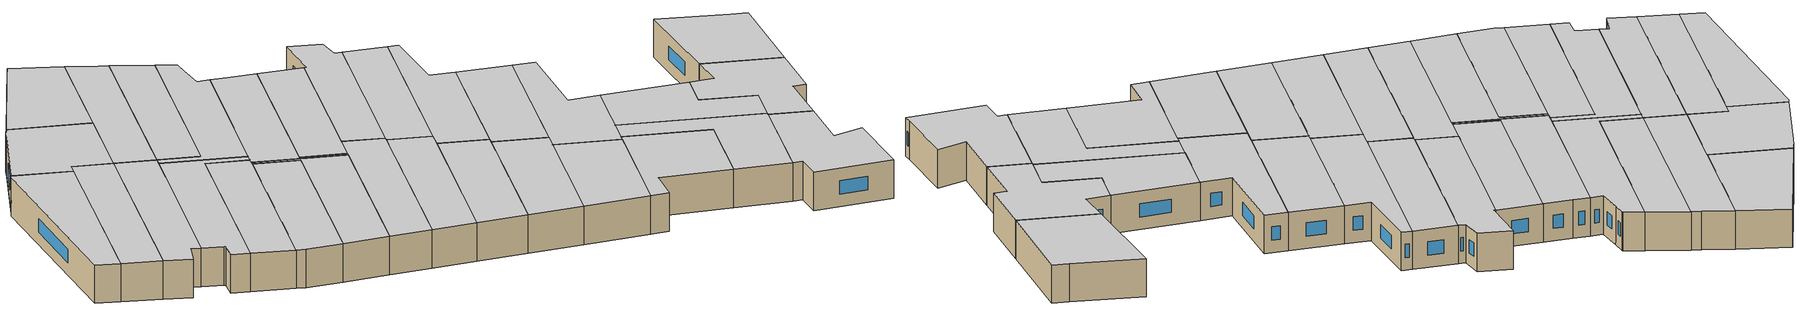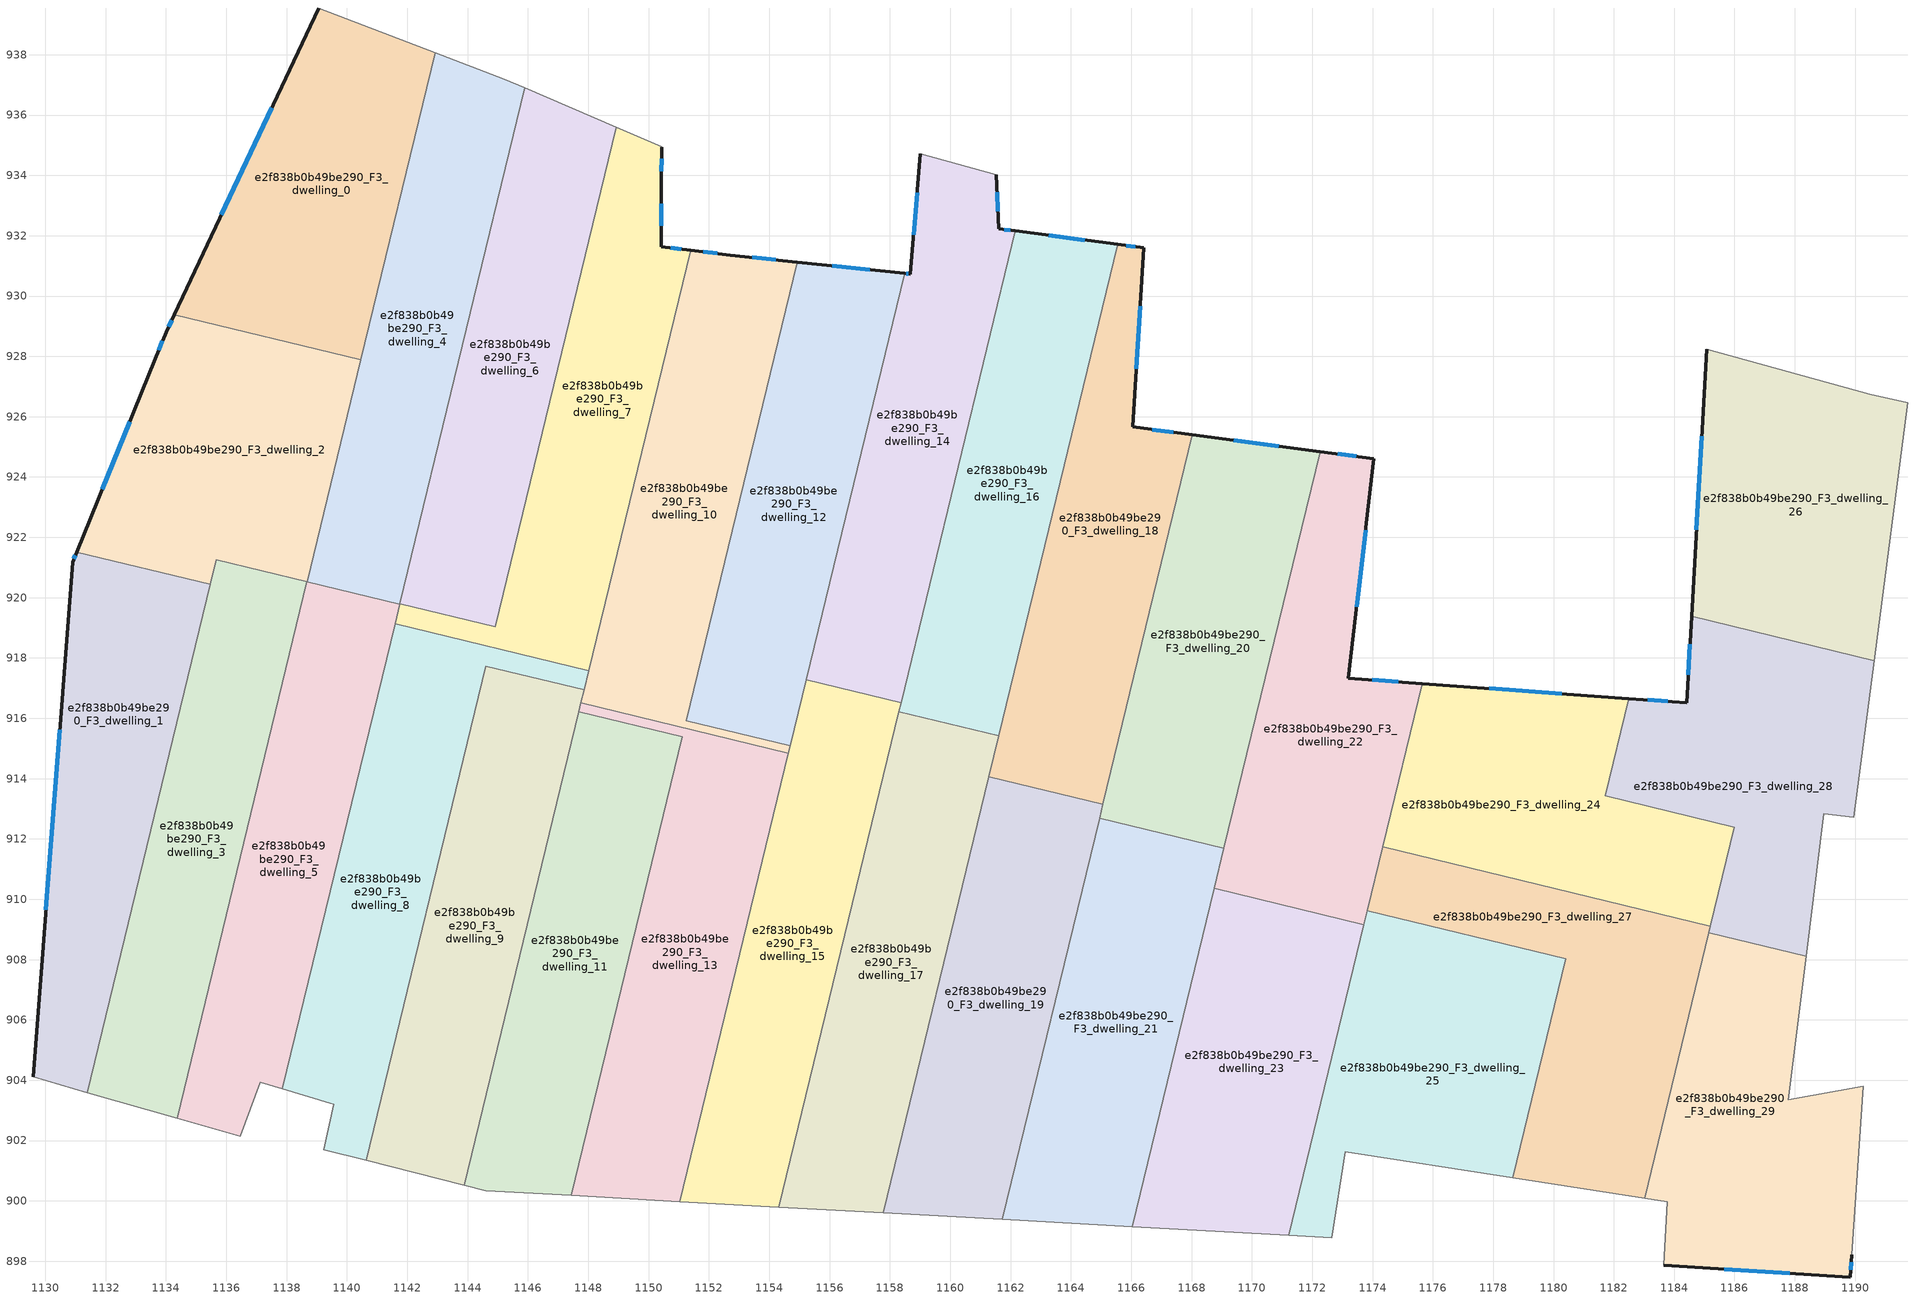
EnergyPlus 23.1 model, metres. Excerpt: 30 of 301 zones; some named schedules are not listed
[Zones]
e2f838b0b49be290_F3_dwelling_0
 floor to e2f838b0b49be290_F2_dwelling_0 (EU_floor_Construction): 1142.92,938.07 1140.46,927.88 1134.28,929.38 1139.07,939.55 z9
 wall outside (EU_wall_Construction): 1139.07,939.55 1134.28,929.38 z9:12
 wall to e2f838b0b49be290_F3_dwelling_2 (EU_wall_Construction): 1134.28,929.38 1140.46,927.88 z9:12
 wall adiabatic (EU_wall_Construction): 1142.92,938.07 1139.07,939.55 z9:12
 wall to e2f838b0b49be290_F3_dwelling_4 (EU_wall_Construction): 1140.46,927.88 1142.92,938.07 z9:12
 window (EU_Window_Construction): 1137.51,936.24 1135.84,932.69 z9.98:11.02
 ceiling to e2f838b0b49be290_F4_dwelling_0 (EU_floor_Construction): 1140.46,927.88 1142.92,938.07 1139.07,939.55 1134.28,929.38 z12
e2f838b0b49be290_F3_dwelling_1
 floor to e2f838b0b49be290_F2_dwelling_1 (EU_floor_Construction): 1135.47,920.44 1131.39,903.59 1129.59,904.11 1130.9,921.18 1131.04,921.51 z9
 wall outside (EU_wall_Construction): 1131.04,921.51 1130.9,921.18 1129.59,904.11 z9:12
 wall to e2f838b0b49be290_F3_dwelling_2 (EU_wall_Construction): 1135.47,920.44 1131.04,921.51 z9:12
 wall adiabatic (EU_wall_Construction): 1129.59,904.11 1131.39,903.59 z9:12
 wall to e2f838b0b49be290_F3_dwelling_3 (EU_wall_Construction): 1131.39,903.59 1135.47,920.44 z9:12
 window (EU_Window_Construction): 1130.48,915.63 1130.02,909.66 / 1130.99,921.4 1130.95,921.29 z9.98:11.02
 ceiling to e2f838b0b49be290_F4_dwelling_1 (EU_floor_Construction): 1131.39,903.59 1135.47,920.44 1131.04,921.51 1130.9,921.18 1129.59,904.11 z12
e2f838b0b49be290_F3_dwelling_10
 floor to e2f838b0b49be290_F2_dwelling_10 (EU_floor_Construction): 1154.93,931.12 1151.25,915.92 1154.69,915.09 1154.63,914.84 1147.75,916.51 1151.39,931.52 1152.71,931.36 z9
 wall outside (EU_wall_Construction): 1154.93,931.12 1152.71,931.36 1151.39,931.52 z9:12
 wall to e2f838b0b49be290_F3_dwelling_12 (EU_wall_Construction): 1154.69,915.09 1151.25,915.92 1154.93,931.12 z9:12
 wall to e2f838b0b49be290_F3_dwelling_13 (EU_wall_Construction): 1147.75,916.51 1154.63,914.84 z9:12
 wall to e2f838b0b49be290_F3_dwelling_7 (EU_wall_Construction): 1151.39,931.52 1148.01,917.58 z9:12
 wall to e2f838b0b49be290_F3_dwelling_15 (EU_wall_Construction): 1154.63,914.84 1154.69,915.09 z9:12
 wall to e2f838b0b49be290_F3_dwelling_8 (EU_wall_Construction): 1148.01,917.58 1147.86,916.94 z9:12
 wall to e2f838b0b49be290_F3_dwelling_9 (EU_wall_Construction): 1147.86,916.94 1147.75,916.51 z9:12
 window (EU_Window_Construction): 1154.21,931.2 1153.43,931.28 / 1152.28,931.41 1151.82,931.46 z9.98:11.02
 ceiling to e2f838b0b49be290_F4_dwelling_10 (EU_floor_Construction): 1154.63,914.84 1154.69,915.09 1151.25,915.92 1154.93,931.12 1152.71,931.36 1151.39,931.52 1147.75,916.51 z12
e2f838b0b49be290_F3_dwelling_11
 floor to e2f838b0b49be290_F2_dwelling_11 (EU_floor_Construction): 1151.12,915.39 1147.44,900.18 1144.6,900.34 1143.88,900.52 1147.69,916.22 z9
 wall adiabatic (EU_wall_Construction): 1143.88,900.52 1144.6,900.34 1147.44,900.18 z9:12
 wall to e2f838b0b49be290_F3_dwelling_13 (EU_wall_Construction): 1147.44,900.18 1151.12,915.39 1147.69,916.22 z9:12
 wall to e2f838b0b49be290_F3_dwelling_9 (EU_wall_Construction): 1147.69,916.22 1143.88,900.52 z9:12
 ceiling to e2f838b0b49be290_F4_dwelling_11 (EU_floor_Construction): 1147.44,900.18 1151.12,915.39 1147.69,916.22 1143.88,900.52 1144.6,900.34 z12
e2f838b0b49be290_F3_dwelling_12
 floor to e2f838b0b49be290_F2_dwelling_12 (EU_floor_Construction): 1158.48,930.75 1154.69,915.09 1151.25,915.92 1154.93,931.12 z9
 wall outside (EU_wall_Construction): 1158.48,930.75 1154.93,931.12 z9:12
 wall to e2f838b0b49be290_F3_dwelling_14 (EU_wall_Construction): 1155.22,917.28 1158.48,930.75 z9:12
 wall to e2f838b0b49be290_F3_dwelling_15 (EU_wall_Construction): 1154.69,915.09 1155.22,917.28 z9:12
 window (EU_Window_Construction): 1157.33,930.87 1156.09,931 z9.98:11.02
 ceiling to e2f838b0b49be290_F4_dwelling_12 (EU_floor_Construction): 1154.69,915.09 1158.48,930.75 1154.93,931.12 1151.25,915.92 z12
e2f838b0b49be290_F3_dwelling_13
 floor to e2f838b0b49be290_F2_dwelling_13 (EU_floor_Construction): 1154.63,914.84 1151.03,899.98 1147.44,900.18 1151.12,915.39 1147.69,916.22 1147.75,916.51 z9
 wall adiabatic (EU_wall_Construction): 1147.44,900.18 1151.03,899.98 z9:12
 wall to e2f838b0b49be290_F3_dwelling_15 (EU_wall_Construction): 1151.03,899.98 1154.63,914.84 z9:12
 wall to e2f838b0b49be290_F3_dwelling_9 (EU_wall_Construction): 1147.75,916.51 1147.69,916.22 z9:12
 ceiling to e2f838b0b49be290_F4_dwelling_13 (EU_floor_Construction): 1151.03,899.98 1154.63,914.84 1147.75,916.51 1147.69,916.22 1151.12,915.39 1147.44,900.18 z12
e2f838b0b49be290_F3_dwelling_14
 floor to e2f838b0b49be290_F2_dwelling_14 (EU_floor_Construction): 1161.52,934.03 1161.61,932.23 1162.16,932.16 1158.37,916.51 1155.22,917.28 1158.48,930.75 1158.67,930.73 1159.01,934.72 z9
 wall outside (EU_wall_Construction): 1162.16,932.16 1161.61,932.23 1161.52,934.03 / 1159.01,934.72 1158.67,930.73 1158.48,930.75 z9:12
 wall to e2f838b0b49be290_F3_dwelling_15 (EU_wall_Construction): 1155.22,917.28 1158.37,916.51 z9:12
 wall adiabatic (EU_wall_Construction): 1161.52,934.03 1159.01,934.72 z9:12
 wall to e2f838b0b49be290_F3_dwelling_16 (EU_wall_Construction): 1158.37,916.51 1162.16,932.16 z9:12
 window (EU_Window_Construction): 1161.58,932.81 1161.55,933.44 / 1161.98,932.18 1161.79,932.2 / 1158.61,930.73 1158.55,930.74 / 1158.9,933.42 1158.78,932.03 z9.98:11.02
 ceiling to e2f838b0b49be290_F4_dwelling_14 (EU_floor_Construction): 1158.37,916.51 1162.16,932.16 1161.61,932.23 1161.52,934.03 1159.01,934.72 1158.67,930.73 1158.48,930.75 1155.22,917.28 z12
e2f838b0b49be290_F3_dwelling_15
 floor to e2f838b0b49be290_F2_dwelling_15 (EU_floor_Construction): 1158.37,916.51 1154.32,899.8 1151.03,899.98 1155.22,917.28 z9
 wall adiabatic (EU_wall_Construction): 1151.03,899.98 1154.32,899.8 z9:12
 wall to e2f838b0b49be290_F3_dwelling_17 (EU_wall_Construction): 1154.32,899.8 1158.3,916.22 z9:12
 wall to e2f838b0b49be290_F3_dwelling_16 (EU_wall_Construction): 1158.3,916.22 1158.37,916.52 z9:12
 ceiling to e2f838b0b49be290_F4_dwelling_15 (EU_floor_Construction): 1154.32,899.8 1158.37,916.51 1155.22,917.28 1151.03,899.98 z12
e2f838b0b49be290_F3_dwelling_16
 floor to e2f838b0b49be290_F2_dwelling_16 (EU_floor_Construction): 1165.56,931.71 1161.61,915.42 1158.3,916.22 1162.16,932.16 z9
 wall outside (EU_wall_Construction): 1165.56,931.71 1162.16,932.16 z9:12
 wall to e2f838b0b49be290_F3_dwelling_17 (EU_wall_Construction): 1158.3,916.22 1161.61,915.42 z9:12
 wall to e2f838b0b49be290_F3_dwelling_18 (EU_wall_Construction): 1161.61,915.42 1165.56,931.71 z9:12
 window (EU_Window_Construction): 1164.45,931.86 1163.27,932.01 z9.98:11.02
 ceiling to e2f838b0b49be290_F4_dwelling_16 (EU_floor_Construction): 1161.61,915.42 1165.56,931.71 1162.16,932.16 1158.3,916.22 z12
e2f838b0b49be290_F3_dwelling_17
 floor to e2f838b0b49be290_F2_dwelling_17 (EU_floor_Construction): 1161.61,915.42 1157.78,899.61 1154.32,899.8 1158.3,916.22 z9
 wall adiabatic (EU_wall_Construction): 1154.32,899.8 1157.78,899.61 z9:12
 wall to e2f838b0b49be290_F3_dwelling_19 (EU_wall_Construction): 1157.78,899.61 1161.28,914.07 z9:12
 wall to e2f838b0b49be290_F3_dwelling_18 (EU_wall_Construction): 1161.28,914.07 1161.61,915.42 z9:12
 ceiling to e2f838b0b49be290_F4_dwelling_17 (EU_floor_Construction): 1157.78,899.61 1161.61,915.42 1158.3,916.22 1154.32,899.8 z12
e2f838b0b49be290_F3_dwelling_18
 floor to e2f838b0b49be290_F2_dwelling_18 (EU_floor_Construction): 1166.42,931.6 1166.05,925.66 1168.03,925.4 1165.06,913.15 1161.28,914.07 1165.56,931.71 z9
 wall outside (EU_wall_Construction): 1168.03,925.4 1166.05,925.66 1166.42,931.6 1165.56,931.71 z9:12
 wall to e2f838b0b49be290_F3_dwelling_19 (EU_wall_Construction): 1161.28,914.07 1165.06,913.15 z9:12
 wall to e2f838b0b49be290_F3_dwelling_20 (EU_wall_Construction): 1165.06,913.15 1168.03,925.4 z9:12
 window (EU_Window_Construction): 1166.14,931.63 1165.84,931.67 / 1166.17,927.59 1166.3,929.67 / 1167.39,925.48 1166.69,925.57 z9.98:11.02
 ceiling to e2f838b0b49be290_F4_dwelling_18 (EU_floor_Construction): 1165.06,913.15 1168.03,925.4 1166.05,925.66 1166.42,931.6 1165.56,931.71 1161.28,914.07 z12
e2f838b0b49be290_F3_dwelling_19
 floor to e2f838b0b49be290_F2_dwelling_19 (EU_floor_Construction): 1165.06,913.15 1161.73,899.38 1157.78,899.61 1161.28,914.07 z9
 wall adiabatic (EU_wall_Construction): 1157.78,899.61 1161.73,899.38 z9:12
 wall to e2f838b0b49be290_F3_dwelling_21 (EU_wall_Construction): 1161.73,899.38 1164.95,912.69 z9:12
 wall to e2f838b0b49be290_F3_dwelling_20 (EU_wall_Construction): 1164.95,912.69 1165.06,913.15 z9:12
 ceiling to e2f838b0b49be290_F4_dwelling_19 (EU_floor_Construction): 1161.73,899.38 1165.06,913.15 1161.28,914.07 1157.78,899.61 z12
e2f838b0b49be290_F3_dwelling_2
 floor to e2f838b0b49be290_F2_dwelling_2 (EU_floor_Construction): 1140.46,927.88 1138.68,920.53 1135.67,921.26 1135.47,920.44 1131.04,921.51 1133.64,927.92 1134,928.8 1134.28,929.38 z9
 wall outside (EU_wall_Construction): 1134.28,929.38 1134,928.8 1133.64,927.92 1131.04,921.51 z9:12
 wall to e2f838b0b49be290_F3_dwelling_3 (EU_wall_Construction): 1135.47,920.44 1135.67,921.26 1138.68,920.53 z9:12
 wall to e2f838b0b49be290_F3_dwelling_4 (EU_wall_Construction): 1138.68,920.53 1140.46,927.88 z9:12
 window (EU_Window_Construction): 1132.79,925.83 1131.88,923.59 / 1133.88,928.51 1133.76,928.2 / 1134.19,929.19 1134.09,928.99 z9.98:11.02
 ceiling to e2f838b0b49be290_F4_dwelling_2 (EU_floor_Construction): 1138.68,920.53 1140.46,927.88 1134.28,929.38 1134,928.8 1133.64,927.92 1131.04,921.51 1135.47,920.44 1135.67,921.26 z12
e2f838b0b49be290_F3_dwelling_20
 floor to e2f838b0b49be290_F2_dwelling_20 (EU_floor_Construction): 1172.26,924.84 1169.07,911.69 1164.95,912.69 1168.03,925.4 z9
 wall outside (EU_wall_Construction): 1172.26,924.84 1168.03,925.4 z9:12
 wall to e2f838b0b49be290_F3_dwelling_21 (EU_wall_Construction): 1164.95,912.69 1169.07,911.69 z9:12
 wall to e2f838b0b49be290_F3_dwelling_22 (EU_wall_Construction): 1169.07,911.69 1172.26,924.84 z9:12
 window (EU_Window_Construction): 1170.88,925.02 1169.4,925.22 z9.98:11.02
 ceiling to e2f838b0b49be290_F4_dwelling_20 (EU_floor_Construction): 1169.07,911.69 1172.26,924.84 1168.03,925.4 1164.95,912.69 z12
e2f838b0b49be290_F3_dwelling_21
 floor to e2f838b0b49be290_F2_dwelling_21 (EU_floor_Construction): 1169.07,911.69 1166.04,899.15 1161.73,899.38 1164.95,912.69 z9
 wall adiabatic (EU_wall_Construction): 1161.73,899.38 1166.04,899.15 z9:12
 wall to e2f838b0b49be290_F3_dwelling_23 (EU_wall_Construction): 1166.04,899.15 1168.75,910.36 z9:12
 wall to e2f838b0b49be290_F3_dwelling_22 (EU_wall_Construction): 1168.75,910.36 1169.08,911.69 z9:12
 ceiling to e2f838b0b49be290_F4_dwelling_21 (EU_floor_Construction): 1166.04,899.15 1169.07,911.69 1164.95,912.69 1161.73,899.38 z12
e2f838b0b49be290_F3_dwelling_22
 floor to e2f838b0b49be290_F2_dwelling_22 (EU_floor_Construction): 1174.04,924.61 1173.2,917.33 1175.65,917.15 1173.71,909.16 1168.75,910.36 1172.26,924.84 z9
 wall outside (EU_wall_Construction): 1175.65,917.15 1173.2,917.33 1174.04,924.61 1172.26,924.84 z9:12
 wall to e2f838b0b49be290_F3_dwelling_23 (EU_wall_Construction): 1168.75,910.36 1173.71,909.16 z9:12
 wall to e2f838b0b49be290_F3_dwelling_24 (EU_wall_Construction): 1174.34,911.74 1175.65,917.15 z9:12
 wall to e2f838b0b49be290_F3_dwelling_27 (EU_wall_Construction): 1173.82,909.62 1174.33,911.74 z9:12
 wall to e2f838b0b49be290_F3_dwelling_25 (EU_wall_Construction): 1173.71,909.16 1173.82,909.62 z9:12
 window (EU_Window_Construction): 1173.46,924.68 1172.84,924.76 / 1173.47,919.7 1173.77,922.24 / 1174.85,917.21 1174,917.27 z9.98:11.02
 ceiling to e2f838b0b49be290_F4_dwelling_22 (EU_floor_Construction): 1173.71,909.16 1175.65,917.15 1173.2,917.33 1174.04,924.61 1172.26,924.84 1168.75,910.36 z12
e2f838b0b49be290_F3_dwelling_23
 floor to e2f838b0b49be290_F2_dwelling_23 (EU_floor_Construction): 1173.71,909.16 1171.21,898.86 1166.04,899.15 1168.75,910.36 z9
 wall adiabatic (EU_wall_Construction): 1166.04,899.15 1171.21,898.86 z9:12
 wall to e2f838b0b49be290_F3_dwelling_25 (EU_wall_Construction): 1171.21,898.86 1173.71,909.16 z9:12
 ceiling to e2f838b0b49be290_F4_dwelling_23 (EU_floor_Construction): 1171.21,898.86 1173.71,909.16 1168.75,910.36 1166.04,899.15 z12
e2f838b0b49be290_F3_dwelling_24
 floor to e2f838b0b49be290_F2_dwelling_24 (EU_floor_Construction): 1182.5,916.66 1181.72,913.43 1186,912.39 1185.2,909.11 1174.33,911.74 1175.65,917.15 z9
 wall outside (EU_wall_Construction): 1182.5,916.66 1175.65,917.15 z9:12
 wall to e2f838b0b49be290_F3_dwelling_28 (EU_wall_Construction): 1185.2,909.11 1186,912.39 1181.72,913.43 1182.5,916.66 z9:12
 wall to e2f838b0b49be290_F3_dwelling_27 (EU_wall_Construction): 1174.33,911.74 1185.2,909.11 z9:12
 window (EU_Window_Construction): 1180.27,916.82 1177.88,916.99 z9.98:11.02
 ceiling to e2f838b0b49be290_F4_dwelling_24 (EU_floor_Construction): 1185.2,909.11 1186,912.39 1181.72,913.43 1182.5,916.66 1175.65,917.15 1174.33,911.74 z12
e2f838b0b49be290_F3_dwelling_25
 floor to e2f838b0b49be290_F2_dwelling_25 (EU_floor_Construction): 1180.41,908.02 1178.65,900.77 1173.1,901.62 1172.64,898.78 1171.21,898.86 1173.82,909.62 z9
 wall to e2f838b0b49be290_F3_dwelling_27 (EU_wall_Construction): 1178.65,900.77 1180.41,908.02 1173.82,909.62 z9:12
 wall adiabatic (EU_wall_Construction): 1171.21,898.86 1172.64,898.78 1173.1,901.62 1178.65,900.77 z9:12
 ceiling to e2f838b0b49be290_F4_dwelling_25 (EU_floor_Construction): 1178.65,900.77 1180.41,908.02 1173.82,909.62 1171.21,898.86 1172.64,898.78 1173.1,901.62 z12
e2f838b0b49be290_F3_dwelling_26
 floor to e2f838b0b49be290_F2_dwelling_26 (EU_floor_Construction): 1191.75,926.47 1190.64,917.92 1184.57,919.38 1185.08,928.23 1190.48,926.75 z9
 wall outside (EU_wall_Construction): 1185.08,928.23 1184.57,919.38 z9:12
 wall adiabatic (EU_wall_Construction): 1190.64,917.92 1191.75,926.47 1190.48,926.75 1185.08,928.23 z9:12
 wall to e2f838b0b49be290_F3_dwelling_28 (EU_wall_Construction): 1184.57,919.38 1190.64,917.92 z9:12
 window (EU_Window_Construction): 1184.92,925.35 1184.74,922.26 z9.98:11.02
 ceiling to e2f838b0b49be290_F4_dwelling_26 (EU_floor_Construction): 1190.64,917.92 1191.75,926.47 1190.48,926.75 1185.08,928.23 1184.57,919.38 z12
e2f838b0b49be290_F3_dwelling_27
 floor to e2f838b0b49be290_F2_dwelling_27 (EU_floor_Construction): 1185.2,909.11 1183.02,900.09 1178.65,900.77 1180.41,908.02 1173.82,909.62 1174.33,911.74 z9
 wall adiabatic (EU_wall_Construction): 1178.65,900.77 1183.02,900.09 z9:12
 wall to e2f838b0b49be290_F3_dwelling_29 (EU_wall_Construction): 1183.02,900.09 1185.15,908.89 z9:12
 wall to e2f838b0b49be290_F3_dwelling_28 (EU_wall_Construction): 1185.15,908.89 1185.2,909.11 z9:12
 ceiling to e2f838b0b49be290_F4_dwelling_27 (EU_floor_Construction): 1183.02,900.09 1185.2,909.11 1174.33,911.74 1173.82,909.62 1180.41,908.02 1178.65,900.77 z12
e2f838b0b49be290_F3_dwelling_28
 floor to e2f838b0b49be290_F2_dwelling_28 (EU_floor_Construction): 1190.64,917.92 1189.96,912.72 1188.95,912.83 1188.37,908.11 1185.15,908.89 1186,912.39 1181.72,913.43 1182.5,916.66 1184.41,916.52 1184.57,919.38 z9
 wall outside (EU_wall_Construction): 1184.57,919.38 1184.41,916.52 1182.5,916.66 z9:12
 wall adiabatic (EU_wall_Construction): 1188.37,908.11 1188.95,912.83 1189.96,912.72 1190.64,917.92 z9:12
 wall to e2f838b0b49be290_F3_dwelling_29 (EU_wall_Construction): 1185.15,908.89 1188.37,908.11 z9:12
 window (EU_Window_Construction): 1183.79,916.56 1183.12,916.61 / 1184.52,918.45 1184.46,917.45 z9.98:11.02
 ceiling to e2f838b0b49be290_F4_dwelling_28 (EU_floor_Construction): 1188.37,908.11 1188.95,912.83 1189.96,912.72 1190.64,917.92 1184.57,919.38 1184.41,916.52 1182.5,916.66 1181.72,913.43 1186,912.39 1185.15,908.89 z12
e2f838b0b49be290_F3_dwelling_29
 floor to e2f838b0b49be290_F2_dwelling_29 (EU_floor_Construction): 1188.37,908.11 1187.79,903.35 1190.26,903.8 1189.89,898.21 1189.84,897.48 1183.65,897.87 1183.77,899.98 1183.02,900.09 1185.15,908.89 z9
 wall outside (EU_wall_Construction): 1183.65,897.87 1189.84,897.48 1189.89,898.21 z9:12
 wall adiabatic (EU_wall_Construction): 1189.89,898.21 1190.26,903.8 1187.79,903.35 1188.37,908.11 / 1183.02,900.09 1183.77,899.98 1183.65,897.87 z9:12
 window (EU_Window_Construction): 1189.86,897.72 1189.87,897.97 / 1185.66,897.74 1187.83,897.6 z9.98:11.02
 ceiling to e2f838b0b49be290_F4_dwelling_29 (EU_floor_Construction): 1189.84,897.48 1189.89,898.21 1190.26,903.8 1187.79,903.35 1188.37,908.11 1185.15,908.89 1183.02,900.09 1183.77,899.98 1183.65,897.87 z12
e2f838b0b49be290_F3_dwelling_3
 floor to e2f838b0b49be290_F2_dwelling_3 (EU_floor_Construction): 1138.68,920.53 1134.37,902.74 1131.39,903.59 1135.67,921.26 z9
 wall adiabatic (EU_wall_Construction): 1131.39,903.59 1134.37,902.74 z9:12
 wall to e2f838b0b49be290_F3_dwelling_5 (EU_wall_Construction): 1134.37,902.74 1138.67,920.53 z9:12
 ceiling to e2f838b0b49be290_F4_dwelling_3 (EU_floor_Construction): 1134.37,902.74 1138.68,920.53 1135.67,921.26 1131.39,903.59 z12
e2f838b0b49be290_F3_dwelling_4
 floor to e2f838b0b49be290_F2_dwelling_4 (EU_floor_Construction): 1145.22,937.19 1145.9,936.9 1141.75,919.78 1138.68,920.53 1142.92,938.07 z9
 wall adiabatic (EU_wall_Construction): 1145.9,936.9 1145.22,937.19 1142.92,938.07 z9:12
 wall to e2f838b0b49be290_F3_dwelling_5 (EU_wall_Construction): 1138.68,920.53 1141.75,919.78 z9:12
 wall to e2f838b0b49be290_F3_dwelling_6 (EU_wall_Construction): 1141.75,919.8 1145.9,936.9 z9:12
 wall to e2f838b0b49be290_F3_dwelling_7 (EU_wall_Construction): 1141.75,919.78 1141.75,919.8 z9:12
 ceiling to e2f838b0b49be290_F4_dwelling_4 (EU_floor_Construction): 1141.75,919.78 1145.9,936.9 1145.22,937.19 1142.92,938.07 1138.68,920.53 z12
e2f838b0b49be290_F3_dwelling_5
 floor to e2f838b0b49be290_F2_dwelling_5 (EU_floor_Construction): 1141.75,919.78 1137.86,903.72 1137.13,903.94 1136.46,902.14 1134.37,902.74 1138.68,920.53 z9
 wall adiabatic (EU_wall_Construction): 1134.37,902.74 1136.46,902.14 1137.13,903.94 1137.86,903.72 z9:12
 wall to e2f838b0b49be290_F3_dwelling_8 (EU_wall_Construction): 1137.86,903.72 1141.59,919.14 z9:12
 wall to e2f838b0b49be290_F3_dwelling_7 (EU_wall_Construction): 1141.59,919.14 1141.75,919.78 z9:12
 ceiling to e2f838b0b49be290_F4_dwelling_5 (EU_floor_Construction): 1137.86,903.72 1141.75,919.78 1138.68,920.53 1134.37,902.74 1136.46,902.14 1137.13,903.94 z12
e2f838b0b49be290_F3_dwelling_6
 floor to e2f838b0b49be290_F2_dwelling_6 (EU_floor_Construction): 1148.93,935.59 1144.92,919.03 1141.75,919.8 1145.9,936.9 z9
 wall to e2f838b0b49be290_F3_dwelling_7 (EU_wall_Construction): 1141.75,919.8 1144.92,919.03 1148.93,935.59 z9:12
 wall adiabatic (EU_wall_Construction): 1148.93,935.59 1145.9,936.9 z9:12
 ceiling to e2f838b0b49be290_F4_dwelling_6 (EU_floor_Construction): 1144.92,919.03 1148.93,935.59 1145.9,936.9 1141.75,919.8 z12
e2f838b0b49be290_F3_dwelling_7
 floor to e2f838b0b49be290_F2_dwelling_7 (EU_floor_Construction): 1150.44,934.94 1150.41,933.76 1150.43,931.63 1151.39,931.52 1148.02,917.58 1141.59,919.14 1141.75,919.8 1144.92,919.03 1148.93,935.59 1150.43,934.94 z9
 wall outside (EU_wall_Construction): 1151.39,931.52 1150.43,931.63 1150.41,933.76 1150.44,934.94 z9:12
 wall adiabatic (EU_wall_Construction): 1150.44,934.94 1150.43,934.94 1148.93,935.59 z9:12
 wall to e2f838b0b49be290_F3_dwelling_8 (EU_wall_Construction): 1141.59,919.14 1148.02,917.58 z9:12
 window (EU_Window_Construction): 1150.42,934.14 1150.43,934.55 / 1150.42,932.32 1150.42,933.07 / 1151.08,931.55 1150.74,931.59 z9.98:11.02
 ceiling to e2f838b0b49be290_F4_dwelling_7 (EU_floor_Construction): 1148.02,917.58 1151.39,931.52 1150.43,931.63 1150.41,933.76 1150.44,934.94 1150.43,934.94 1148.93,935.59 1144.92,919.03 1141.75,919.8 1141.59,919.14 z12
e2f838b0b49be290_F3_dwelling_8
 floor to e2f838b0b49be290_F2_dwelling_8 (EU_floor_Construction): 1148.02,917.58 1147.86,916.94 1144.61,917.73 1140.64,901.34 1139.23,901.7 1139.56,903.2 1139.45,903.23 1137.86,903.72 1141.59,919.14 z9
 wall adiabatic (EU_wall_Construction): 1137.86,903.72 1139.45,903.23 1139.56,903.2 1139.23,901.7 1140.64,901.34 z9:12
 wall to e2f838b0b49be290_F3_dwelling_9 (EU_wall_Construction): 1140.64,901.34 1144.61,917.73 1147.86,916.94 z9:12
 ceiling to e2f838b0b49be290_F4_dwelling_8 (EU_floor_Construction): 1140.64,901.34 1144.61,917.73 1147.86,916.94 1148.02,917.58 1141.59,919.14 1137.86,903.72 1139.45,903.23 1139.56,903.2 1139.23,901.7 z12
e2f838b0b49be290_F3_dwelling_9
 floor to e2f838b0b49be290_F2_dwelling_9 (EU_floor_Construction): 1147.86,916.94 1143.88,900.52 1140.64,901.34 1144.61,917.73 z9
 wall adiabatic (EU_wall_Construction): 1140.64,901.34 1143.88,900.52 z9:12
 ceiling to e2f838b0b49be290_F4_dwelling_9 (EU_floor_Construction): 1143.88,900.52 1147.86,916.94 1144.61,917.73 1140.64,901.34 z12
[Building]
EU S2 Campaign: North Axis=0; Terrain=City; Solar Distribution=FullExterior
[Site:Location]
Bologna: Latitude=44.5; Longitude=11.25; Time Zone=1; Elevation=37
[SizingPeriod:WeatherFileDays]
AnnualSizingPeriod: Begin Month=1; Begin Day of Month=1; End Month=12; End Day of Month=31; Day of Week for Start Day=Monday; Use Weather File Daylight Saving Period=No; Use Weather File Rain and Snow Indicators=No
[MATERIAL]
EU_InternalMass_Material: Roughness=MediumRough; Thickness=0.1; Conductivity=1; Density=1800; Specific Heat=900; Thermal Absorptance=0.9; Solar Absorptance=0.7; Visible Absorptance=0.7
[MATERIAL:NOMASS] Roughness=MediumRough; Thermal Absorptance=0.9; Solar Absorptance=0.7; Visible Absorptance=0.7
Name | Thermal Resistance
EU_wall_NoMass | 0.905828
EU_floor_NoMass | 0.67114
[WINDOWMATERIAL:SIMPLEGLAZINGSYSTEM]
EU_Window_SimpleGlazing: UFactor=4.52486; Solar Heat Gain Coefficient=0.85; Visible Transmittance=0.85
[CONSTRUCTION]
EU_wall_Construction: EU_wall_NoMass
EU_floor_Construction: EU_floor_NoMass
EU_Window_Construction: EU_Window_SimpleGlazing
EU_InternalMass_Construction: EU_InternalMass_Material
[ZONE] Type=1; Multiplier=1; Ceiling Height=autocalculate; Floor Area=autocalculate; Part of Total Floor Area=Yes
Name | Volume
e2f838b0b49be290_F3_dwelling_0; e2f838b0b49be290_F3_dwelling_2 | 169.373
e2f838b0b49be290_F3_dwelling_1 | 169.365
e2f838b0b49be290_F3_dwelling_10 | 168.926
e2f838b0b49be290_F3_dwelling_11 | 169.351
e2f838b0b49be290_F3_dwelling_12 | 168.511
e2f838b0b49be290_F3_dwelling_13 | 168.913
e2f838b0b49be290_F3_dwelling_14 | 170.202
e2f838b0b49be290_F3_dwelling_15 | 170.205
e2f838b0b49be290_F3_dwelling_16 | 169.418
e2f838b0b49be290_F3_dwelling_17 | 169.406
e2f838b0b49be290_F3_dwelling_18 | 169.361
e2f838b0b49be290_F3_dwelling_19 | 169.372
e2f838b0b49be290_F3_dwelling_20; e2f838b0b49be290_F3_dwelling_3 | 169.356
e2f838b0b49be290_F3_dwelling_21 | 169.353
e2f838b0b49be290_F3_dwelling_22 | 169.386
e2f838b0b49be290_F3_dwelling_23 | 169.389
e2f838b0b49be290_F3_dwelling_24 | 169.354
e2f838b0b49be290_F3_dwelling_25 | 169.174
e2f838b0b49be290_F3_dwelling_26 | 169.477
e2f838b0b49be290_F3_dwelling_27 | 169.378
e2f838b0b49be290_F3_dwelling_28 | 169.463
e2f838b0b49be290_F3_dwelling_29 | 169.367
e2f838b0b49be290_F3_dwelling_4 | 169.371
e2f838b0b49be290_F3_dwelling_5 | 169.342
e2f838b0b49be290_F3_dwelling_6 | 169.381
e2f838b0b49be290_F3_dwelling_7 | 169.375
e2f838b0b49be290_F3_dwelling_8 | 169.402
e2f838b0b49be290_F3_dwelling_9 | 169.412
[INTERNALMASS] Construction=EU_InternalMass_Construction
Name | Zone or ZoneList | Surface Area
e2f838b0b49be290_F3_dwelling_0_EU_InternalMass | e2f838b0b49be290_F3_dwelling_0 | 56.4556
e2f838b0b49be290_F3_dwelling_1_EU_InternalMass | e2f838b0b49be290_F3_dwelling_1 | 56.4551
e2f838b0b49be290_F3_dwelling_2_EU_InternalMass | e2f838b0b49be290_F3_dwelling_2 | 56.4577
e2f838b0b49be290_F3_dwelling_3_EU_InternalMass | e2f838b0b49be290_F3_dwelling_3 | 56.4525
e2f838b0b49be290_F3_dwelling_4_EU_InternalMass | e2f838b0b49be290_F3_dwelling_4 | 56.4571
e2f838b0b49be290_F3_dwelling_5_EU_InternalMass | e2f838b0b49be290_F3_dwelling_5 | 56.448
e2f838b0b49be290_F3_dwelling_6_EU_InternalMass | e2f838b0b49be290_F3_dwelling_6 | 56.4598
e2f838b0b49be290_F3_dwelling_7_EU_InternalMass | e2f838b0b49be290_F3_dwelling_7 | 56.4582
e2f838b0b49be290_F3_dwelling_8_EU_InternalMass | e2f838b0b49be290_F3_dwelling_8 | 56.4675
e2f838b0b49be290_F3_dwelling_9_EU_InternalMass | e2f838b0b49be290_F3_dwelling_9 | 56.4724
e2f838b0b49be290_F3_dwelling_10_EU_InternalMass | e2f838b0b49be290_F3_dwelling_10 | 56.3092
e2f838b0b49be290_F3_dwelling_11_EU_InternalMass | e2f838b0b49be290_F3_dwelling_11 | 56.4505
e2f838b0b49be290_F3_dwelling_12_EU_InternalMass | e2f838b0b49be290_F3_dwelling_12 | 56.1702
e2f838b0b49be290_F3_dwelling_13_EU_InternalMass | e2f838b0b49be290_F3_dwelling_13 | 56.304
e2f838b0b49be290_F3_dwelling_14_EU_InternalMass | e2f838b0b49be290_F3_dwelling_14 | 56.7323
e2f838b0b49be290_F3_dwelling_15_EU_InternalMass | e2f838b0b49be290_F3_dwelling_15 | 56.7351
e2f838b0b49be290_F3_dwelling_16_EU_InternalMass | e2f838b0b49be290_F3_dwelling_16 | 56.473
e2f838b0b49be290_F3_dwelling_17_EU_InternalMass | e2f838b0b49be290_F3_dwelling_17 | 56.4689
e2f838b0b49be290_F3_dwelling_18_EU_InternalMass | e2f838b0b49be290_F3_dwelling_18 | 56.4544
e2f838b0b49be290_F3_dwelling_19_EU_InternalMass | e2f838b0b49be290_F3_dwelling_19 | 56.4571
e2f838b0b49be290_F3_dwelling_20_EU_InternalMass | e2f838b0b49be290_F3_dwelling_20 | 56.4512
e2f838b0b49be290_F3_dwelling_21_EU_InternalMass | e2f838b0b49be290_F3_dwelling_21 | 56.4509
e2f838b0b49be290_F3_dwelling_22_EU_InternalMass | e2f838b0b49be290_F3_dwelling_22 | 56.4617
e2f838b0b49be290_F3_dwelling_23_EU_InternalMass | e2f838b0b49be290_F3_dwelling_23 | 56.464
e2f838b0b49be290_F3_dwelling_24_EU_InternalMass | e2f838b0b49be290_F3_dwelling_24 | 56.4503
e2f838b0b49be290_F3_dwelling_25_EU_InternalMass | e2f838b0b49be290_F3_dwelling_25 | 56.3913
e2f838b0b49be290_F3_dwelling_26_EU_InternalMass | e2f838b0b49be290_F3_dwelling_26 | 56.4942
e2f838b0b49be290_F3_dwelling_27_EU_InternalMass | e2f838b0b49be290_F3_dwelling_27 | 56.4581
e2f838b0b49be290_F3_dwelling_28_EU_InternalMass | e2f838b0b49be290_F3_dwelling_28 | 56.4877
e2f838b0b49be290_F3_dwelling_29_EU_InternalMass | e2f838b0b49be290_F3_dwelling_29 | 56.4551
[OTHEREQUIPMENT] Fuel Type=Electricity; Design Level Calculation Method=Watts/Area; Power per Zone Floor Area=1; Fraction Latent=0; Fraction Radiant=0; Fraction Lost=0; Carbon Dioxide Generation Rate=0; EndUse Subcategory=EU_Step8_InternalGains
Name | Zone or ZoneList or Space or SpaceList | Schedule
EU_Step8_InternalGain_e2f838b0b49be290_F3_dwelling_0_f000 | e2f838b0b49be290_F3_dwelling_0 | EU_Step8_GainSchedule_e2f838b0b49be290_F3_dwelling_0_f000
EU_Step8_InternalGain_e2f838b0b49be290_F3_dwelling_1_f000 | e2f838b0b49be290_F3_dwelling_1 | EU_Step8_GainSchedule_e2f838b0b49be290_F3_dwelling_1_f000
EU_Step8_InternalGain_e2f838b0b49be290_F3_dwelling_2_f000 | e2f838b0b49be290_F3_dwelling_2 | EU_Step8_GainSchedule_e2f838b0b49be290_F3_dwelling_2_f000
EU_Step8_InternalGain_e2f838b0b49be290_F3_dwelling_3_f000 | e2f838b0b49be290_F3_dwelling_3 | EU_Step8_GainSchedule_e2f838b0b49be290_F3_dwelling_3_f000
EU_Step8_InternalGain_e2f838b0b49be290_F3_dwelling_4_f000 | e2f838b0b49be290_F3_dwelling_4 | EU_Step8_GainSchedule_e2f838b0b49be290_F3_dwelling_4_f000
EU_Step8_InternalGain_e2f838b0b49be290_F3_dwelling_5_f000 | e2f838b0b49be290_F3_dwelling_5 | EU_Step8_GainSchedule_e2f838b0b49be290_F3_dwelling_5_f000
EU_Step8_InternalGain_e2f838b0b49be290_F3_dwelling_6_f000 | e2f838b0b49be290_F3_dwelling_6 | EU_Step8_GainSchedule_e2f838b0b49be290_F3_dwelling_6_f000
EU_Step8_InternalGain_e2f838b0b49be290_F3_dwelling_7_f000 | e2f838b0b49be290_F3_dwelling_7 | EU_Step8_GainSchedule_e2f838b0b49be290_F3_dwelling_7_f000
EU_Step8_InternalGain_e2f838b0b49be290_F3_dwelling_8_f000 | e2f838b0b49be290_F3_dwelling_8 | EU_Step8_GainSchedule_e2f838b0b49be290_F3_dwelling_8_f000
EU_Step8_InternalGain_e2f838b0b49be290_F3_dwelling_9_f000 | e2f838b0b49be290_F3_dwelling_9 | EU_Step8_GainSchedule_e2f838b0b49be290_F3_dwelling_9_f000
EU_Step8_InternalGain_e2f838b0b49be290_F3_dwelling_10_f000 | e2f838b0b49be290_F3_dwelling_10 | EU_Step8_GainSchedule_e2f838b0b49be290_F3_dwelling_10_f000
EU_Step8_InternalGain_e2f838b0b49be290_F3_dwelling_11_f000 | e2f838b0b49be290_F3_dwelling_11 | EU_Step8_GainSchedule_e2f838b0b49be290_F3_dwelling_11_f000
EU_Step8_InternalGain_e2f838b0b49be290_F3_dwelling_12_f000 | e2f838b0b49be290_F3_dwelling_12 | EU_Step8_GainSchedule_e2f838b0b49be290_F3_dwelling_12_f000
EU_Step8_InternalGain_e2f838b0b49be290_F3_dwelling_13_f000 | e2f838b0b49be290_F3_dwelling_13 | EU_Step8_GainSchedule_e2f838b0b49be290_F3_dwelling_13_f000
EU_Step8_InternalGain_e2f838b0b49be290_F3_dwelling_14_f000 | e2f838b0b49be290_F3_dwelling_14 | EU_Step8_GainSchedule_e2f838b0b49be290_F3_dwelling_14_f000
EU_Step8_InternalGain_e2f838b0b49be290_F3_dwelling_15_f000 | e2f838b0b49be290_F3_dwelling_15 | EU_Step8_GainSchedule_e2f838b0b49be290_F3_dwelling_15_f000
EU_Step8_InternalGain_e2f838b0b49be290_F3_dwelling_16_f000 | e2f838b0b49be290_F3_dwelling_16 | EU_Step8_GainSchedule_e2f838b0b49be290_F3_dwelling_16_f000
EU_Step8_InternalGain_e2f838b0b49be290_F3_dwelling_17_f000 | e2f838b0b49be290_F3_dwelling_17 | EU_Step8_GainSchedule_e2f838b0b49be290_F3_dwelling_17_f000
EU_Step8_InternalGain_e2f838b0b49be290_F3_dwelling_18_f000 | e2f838b0b49be290_F3_dwelling_18 | EU_Step8_GainSchedule_e2f838b0b49be290_F3_dwelling_18_f000
EU_Step8_InternalGain_e2f838b0b49be290_F3_dwelling_19_f000 | e2f838b0b49be290_F3_dwelling_19 | EU_Step8_GainSchedule_e2f838b0b49be290_F3_dwelling_19_f000
EU_Step8_InternalGain_e2f838b0b49be290_F3_dwelling_20_f000 | e2f838b0b49be290_F3_dwelling_20 | EU_Step8_GainSchedule_e2f838b0b49be290_F3_dwelling_20_f000
EU_Step8_InternalGain_e2f838b0b49be290_F3_dwelling_21_f000 | e2f838b0b49be290_F3_dwelling_21 | EU_Step8_GainSchedule_e2f838b0b49be290_F3_dwelling_21_f000
EU_Step8_InternalGain_e2f838b0b49be290_F3_dwelling_22_f000 | e2f838b0b49be290_F3_dwelling_22 | EU_Step8_GainSchedule_e2f838b0b49be290_F3_dwelling_22_f000
EU_Step8_InternalGain_e2f838b0b49be290_F3_dwelling_23_f000 | e2f838b0b49be290_F3_dwelling_23 | EU_Step8_GainSchedule_e2f838b0b49be290_F3_dwelling_23_f000
EU_Step8_InternalGain_e2f838b0b49be290_F3_dwelling_24_f000 | e2f838b0b49be290_F3_dwelling_24 | EU_Step8_GainSchedule_e2f838b0b49be290_F3_dwelling_24_f000
EU_Step8_InternalGain_e2f838b0b49be290_F3_dwelling_25_f000 | e2f838b0b49be290_F3_dwelling_25 | EU_Step8_GainSchedule_e2f838b0b49be290_F3_dwelling_25_f000
EU_Step8_InternalGain_e2f838b0b49be290_F3_dwelling_26_f000 | e2f838b0b49be290_F3_dwelling_26 | EU_Step8_GainSchedule_e2f838b0b49be290_F3_dwelling_26_f000
EU_Step8_InternalGain_e2f838b0b49be290_F3_dwelling_27_f000 | e2f838b0b49be290_F3_dwelling_27 | EU_Step8_GainSchedule_e2f838b0b49be290_F3_dwelling_27_f000
EU_Step8_InternalGain_e2f838b0b49be290_F3_dwelling_28_f000 | e2f838b0b49be290_F3_dwelling_28 | EU_Step8_GainSchedule_e2f838b0b49be290_F3_dwelling_28_f000
EU_Step8_InternalGain_e2f838b0b49be290_F3_dwelling_29_f000 | e2f838b0b49be290_F3_dwelling_29 | EU_Step8_GainSchedule_e2f838b0b49be290_F3_dwelling_29_f000
[ZONEVENTILATION:DESIGNFLOWRATE] Schedule=EU_AlwaysOn; Design Flow Rate Calculation Method=AirChanges/Hour; Air Changes per Hour=0.73129; Ventilation Type=Natural; Fan Pressure Rise=0; Fan Total Efficiency=1; Constant Term Coefficient=1; Temperature Term Coefficient=0; Velocity Term Coefficient=0; Velocity Squared Term Coefficient=0; Minimum Indoor Temperature=-100; Maximum Indoor Temperature=100; Delta Temperature=-100; Minimum Outdoor Temperature=-100; Maximum Outdoor Temperature=100; Maximum Wind Speed=40
Name | Zone or ZoneList or Space or SpaceList
EU_ConstantAir_e2f838b0b49be290_F3_dwelling_0 | e2f838b0b49be290_F3_dwelling_0
EU_ConstantAir_e2f838b0b49be290_F3_dwelling_1 | e2f838b0b49be290_F3_dwelling_1
EU_ConstantAir_e2f838b0b49be290_F3_dwelling_2 | e2f838b0b49be290_F3_dwelling_2
EU_ConstantAir_e2f838b0b49be290_F3_dwelling_3 | e2f838b0b49be290_F3_dwelling_3
EU_ConstantAir_e2f838b0b49be290_F3_dwelling_4 | e2f838b0b49be290_F3_dwelling_4
EU_ConstantAir_e2f838b0b49be290_F3_dwelling_5 | e2f838b0b49be290_F3_dwelling_5
EU_ConstantAir_e2f838b0b49be290_F3_dwelling_6 | e2f838b0b49be290_F3_dwelling_6
EU_ConstantAir_e2f838b0b49be290_F3_dwelling_7 | e2f838b0b49be290_F3_dwelling_7
EU_ConstantAir_e2f838b0b49be290_F3_dwelling_8 | e2f838b0b49be290_F3_dwelling_8
EU_ConstantAir_e2f838b0b49be290_F3_dwelling_9 | e2f838b0b49be290_F3_dwelling_9
EU_ConstantAir_e2f838b0b49be290_F3_dwelling_10 | e2f838b0b49be290_F3_dwelling_10
EU_ConstantAir_e2f838b0b49be290_F3_dwelling_11 | e2f838b0b49be290_F3_dwelling_11
EU_ConstantAir_e2f838b0b49be290_F3_dwelling_12 | e2f838b0b49be290_F3_dwelling_12
EU_ConstantAir_e2f838b0b49be290_F3_dwelling_13 | e2f838b0b49be290_F3_dwelling_13
EU_ConstantAir_e2f838b0b49be290_F3_dwelling_14 | e2f838b0b49be290_F3_dwelling_14
EU_ConstantAir_e2f838b0b49be290_F3_dwelling_15 | e2f838b0b49be290_F3_dwelling_15
EU_ConstantAir_e2f838b0b49be290_F3_dwelling_16 | e2f838b0b49be290_F3_dwelling_16
EU_ConstantAir_e2f838b0b49be290_F3_dwelling_17 | e2f838b0b49be290_F3_dwelling_17
EU_ConstantAir_e2f838b0b49be290_F3_dwelling_18 | e2f838b0b49be290_F3_dwelling_18
EU_ConstantAir_e2f838b0b49be290_F3_dwelling_19 | e2f838b0b49be290_F3_dwelling_19
EU_ConstantAir_e2f838b0b49be290_F3_dwelling_20 | e2f838b0b49be290_F3_dwelling_20
EU_ConstantAir_e2f838b0b49be290_F3_dwelling_21 | e2f838b0b49be290_F3_dwelling_21
EU_ConstantAir_e2f838b0b49be290_F3_dwelling_22 | e2f838b0b49be290_F3_dwelling_22
EU_ConstantAir_e2f838b0b49be290_F3_dwelling_23 | e2f838b0b49be290_F3_dwelling_23
EU_ConstantAir_e2f838b0b49be290_F3_dwelling_24 | e2f838b0b49be290_F3_dwelling_24
EU_ConstantAir_e2f838b0b49be290_F3_dwelling_25 | e2f838b0b49be290_F3_dwelling_25
EU_ConstantAir_e2f838b0b49be290_F3_dwelling_26 | e2f838b0b49be290_F3_dwelling_26
EU_ConstantAir_e2f838b0b49be290_F3_dwelling_27 | e2f838b0b49be290_F3_dwelling_27
EU_ConstantAir_e2f838b0b49be290_F3_dwelling_28 | e2f838b0b49be290_F3_dwelling_28
EU_ConstantAir_e2f838b0b49be290_F3_dwelling_29 | e2f838b0b49be290_F3_dwelling_29
[HVACTEMPLATE:ZONE:IDEALLOADSAIRSYSTEM] System Availability Schedule=EU_AlwaysOn; Maximum Heating Supply Air Temperature=50; Minimum Cooling Supply Air Temperature=13; Maximum Heating Supply Air Humidity Ratio=0.0156; Minimum Cooling Supply Air Humidity Ratio=0.0077; Heating Limit=NoLimit; Cooling Limit=NoLimit; Heating Availability Schedule=EU_AlwaysOn; Cooling Availability Schedule=EU_CoolingOff; Dehumidification Control Type=ConstantSensibleHeatRatio; Cooling Sensible Heat Ratio=0.7; Dehumidification Setpoint=60; Humidification Control Type=None; Humidification Setpoint=30; Outdoor Air Method=None; Outdoor Air Flow Rate per Person=0.00944; Outdoor Air Flow Rate per Zone Floor Area=0; Outdoor Air Flow Rate per Zone=0; Demand Controlled Ventilation Type=None; Outdoor Air Economizer Type=NoEconomizer; Heat Recovery Type=None; Sensible Heat Recovery Effectiveness=0.7; Latent Heat Recovery Effectiveness=0.65
Name | Template Thermostat
e2f838b0b49be290_F3_dwelling_0 | EU_HeatOnly_e2f838b0b49be290_F3_dwelling_0
e2f838b0b49be290_F3_dwelling_1 | EU_HeatOnly_e2f838b0b49be290_F3_dwelling_1
e2f838b0b49be290_F3_dwelling_2 | EU_HeatOnly_e2f838b0b49be290_F3_dwelling_2
e2f838b0b49be290_F3_dwelling_3 | EU_HeatOnly_e2f838b0b49be290_F3_dwelling_3
e2f838b0b49be290_F3_dwelling_4 | EU_HeatOnly_e2f838b0b49be290_F3_dwelling_4
e2f838b0b49be290_F3_dwelling_5 | EU_HeatOnly_e2f838b0b49be290_F3_dwelling_5
e2f838b0b49be290_F3_dwelling_6 | EU_HeatOnly_e2f838b0b49be290_F3_dwelling_6
e2f838b0b49be290_F3_dwelling_7 | EU_HeatOnly_e2f838b0b49be290_F3_dwelling_7
e2f838b0b49be290_F3_dwelling_8 | EU_HeatOnly_e2f838b0b49be290_F3_dwelling_8
e2f838b0b49be290_F3_dwelling_9 | EU_HeatOnly_e2f838b0b49be290_F3_dwelling_9
e2f838b0b49be290_F3_dwelling_10 | EU_HeatOnly_e2f838b0b49be290_F3_dwelling_10
e2f838b0b49be290_F3_dwelling_11 | EU_HeatOnly_e2f838b0b49be290_F3_dwelling_11
e2f838b0b49be290_F3_dwelling_12 | EU_HeatOnly_e2f838b0b49be290_F3_dwelling_12
e2f838b0b49be290_F3_dwelling_13 | EU_HeatOnly_e2f838b0b49be290_F3_dwelling_13
e2f838b0b49be290_F3_dwelling_14 | EU_HeatOnly_e2f838b0b49be290_F3_dwelling_14
e2f838b0b49be290_F3_dwelling_15 | EU_HeatOnly_e2f838b0b49be290_F3_dwelling_15
e2f838b0b49be290_F3_dwelling_16 | EU_HeatOnly_e2f838b0b49be290_F3_dwelling_16
e2f838b0b49be290_F3_dwelling_17 | EU_HeatOnly_e2f838b0b49be290_F3_dwelling_17
e2f838b0b49be290_F3_dwelling_18 | EU_HeatOnly_e2f838b0b49be290_F3_dwelling_18
e2f838b0b49be290_F3_dwelling_19 | EU_HeatOnly_e2f838b0b49be290_F3_dwelling_19
e2f838b0b49be290_F3_dwelling_20 | EU_HeatOnly_e2f838b0b49be290_F3_dwelling_20
e2f838b0b49be290_F3_dwelling_21 | EU_HeatOnly_e2f838b0b49be290_F3_dwelling_21
e2f838b0b49be290_F3_dwelling_22 | EU_HeatOnly_e2f838b0b49be290_F3_dwelling_22
e2f838b0b49be290_F3_dwelling_23 | EU_HeatOnly_e2f838b0b49be290_F3_dwelling_23
e2f838b0b49be290_F3_dwelling_24 | EU_HeatOnly_e2f838b0b49be290_F3_dwelling_24
e2f838b0b49be290_F3_dwelling_25 | EU_HeatOnly_e2f838b0b49be290_F3_dwelling_25
e2f838b0b49be290_F3_dwelling_26 | EU_HeatOnly_e2f838b0b49be290_F3_dwelling_26
e2f838b0b49be290_F3_dwelling_27 | EU_HeatOnly_e2f838b0b49be290_F3_dwelling_27
e2f838b0b49be290_F3_dwelling_28 | EU_HeatOnly_e2f838b0b49be290_F3_dwelling_28
e2f838b0b49be290_F3_dwelling_29 | EU_HeatOnly_e2f838b0b49be290_F3_dwelling_29
[SIZING:ZONE] Zone Cooling Design Supply Air Temperature Input Method=SupplyAirTemperature; Zone Cooling Design Supply Air Temperature=13; Zone Heating Design Supply Air Temperature Input Method=SupplyAirTemperature; Zone Heating Design Supply Air Temperature=50; Zone Cooling Design Supply Air Humidity Ratio=0.008; Zone Heating Design Supply Air Humidity Ratio=0.008; Cooling Design Air Flow Method=DesignDay; Cooling Design Air Flow Rate=0; Cooling Minimum Air Flow per Zone Floor Area=0.000762; Cooling Minimum Air Flow=0; Cooling Minimum Air Flow Fraction=0.2; Heating Design Air Flow Method=DesignDay; Heating Design Air Flow Rate=0; Heating Maximum Air Flow per Zone Floor Area=0.002032; Heating Maximum Air Flow=0.141576; Heating Maximum Air Flow Fraction=0.3; Account for Dedicated Outdoor Air System=No; Dedicated Outdoor Air System Control Strategy=NeutralSupplyAir; Dedicated Outdoor Air Low Setpoint Temperature for Design=autosize; Dedicated Outdoor Air High Setpoint Temperature for Design=autosize; Zone Load Sizing Method=Sensible Load Only No Latent Load; Zone Latent Cooling Design Supply Air Humidity Ratio Input Method=HumidityRatioDifference; Zone Cooling Design Supply Air Humidity Ratio Difference=0.005; Zone Latent Heating Design Supply Air Humidity Ratio Input Method=HumidityRatioDifference; Zone Humidification Design Supply Air Humidity Ratio Difference=0.005
e2f838b0b49be290_F3_dwelling_0; e2f838b0b49be290_F3_dwelling_1; e2f838b0b49be290_F3_dwelling_2; e2f838b0b49be290_F3_dwelling_3; e2f838b0b49be290_F3_dwelling_4; e2f838b0b49be290_F3_dwelling_5; e2f838b0b49be290_F3_dwelling_6; e2f838b0b49be290_F3_dwelling_7; e2f838b0b49be290_F3_dwelling_8; e2f838b0b49be290_F3_dwelling_9; e2f838b0b49be290_F3_dwelling_10; e2f838b0b49be290_F3_dwelling_11; e2f838b0b49be290_F3_dwelling_12; e2f838b0b49be290_F3_dwelling_13; e2f838b0b49be290_F3_dwelling_14; e2f838b0b49be290_F3_dwelling_15; e2f838b0b49be290_F3_dwelling_16; e2f838b0b49be290_F3_dwelling_17; e2f838b0b49be290_F3_dwelling_18; e2f838b0b49be290_F3_dwelling_19; e2f838b0b49be290_F3_dwelling_20; e2f838b0b49be290_F3_dwelling_21; e2f838b0b49be290_F3_dwelling_22; e2f838b0b49be290_F3_dwelling_23; e2f838b0b49be290_F3_dwelling_24; e2f838b0b49be290_F3_dwelling_25; e2f838b0b49be290_F3_dwelling_26; e2f838b0b49be290_F3_dwelling_27; e2f838b0b49be290_F3_dwelling_28; e2f838b0b49be290_F3_dwelling_29
[SCHEDULE:FILE] Column Number=1; Rows to Skip at Top=0; Number of Hours of Data=8760; Column Separator=Comma; Interpolate to Timestep=No; Minutes per Item=60; Adjust Schedule for Daylight Savings=Yes
Name | File
EU_Step8_GainSchedule_e2f838b0b49be290_F3_dwelling_0_f000 | ../../schedules/e2f838b0b49be290/e2f838b0b49be290_F3_dwelling_0_f000_gain.csv
EU_Step8_GainSchedule_e2f838b0b49be290_F3_dwelling_1_f000 | ../../schedules/e2f838b0b49be290/e2f838b0b49be290_F3_dwelling_1_f000_gain.csv
EU_Step8_GainSchedule_e2f838b0b49be290_F3_dwelling_2_f000 | ../../schedules/e2f838b0b49be290/e2f838b0b49be290_F3_dwelling_2_f000_gain.csv
EU_Step8_GainSchedule_e2f838b0b49be290_F3_dwelling_3_f000 | ../../schedules/e2f838b0b49be290/e2f838b0b49be290_F3_dwelling_3_f000_gain.csv
EU_Step8_GainSchedule_e2f838b0b49be290_F3_dwelling_4_f000 | ../../schedules/e2f838b0b49be290/e2f838b0b49be290_F3_dwelling_4_f000_gain.csv
EU_Step8_GainSchedule_e2f838b0b49be290_F3_dwelling_5_f000 | ../../schedules/e2f838b0b49be290/e2f838b0b49be290_F3_dwelling_5_f000_gain.csv
EU_Step8_GainSchedule_e2f838b0b49be290_F3_dwelling_6_f000 | ../../schedules/e2f838b0b49be290/e2f838b0b49be290_F3_dwelling_6_f000_gain.csv
EU_Step8_GainSchedule_e2f838b0b49be290_F3_dwelling_7_f000 | ../../schedules/e2f838b0b49be290/e2f838b0b49be290_F3_dwelling_7_f000_gain.csv
